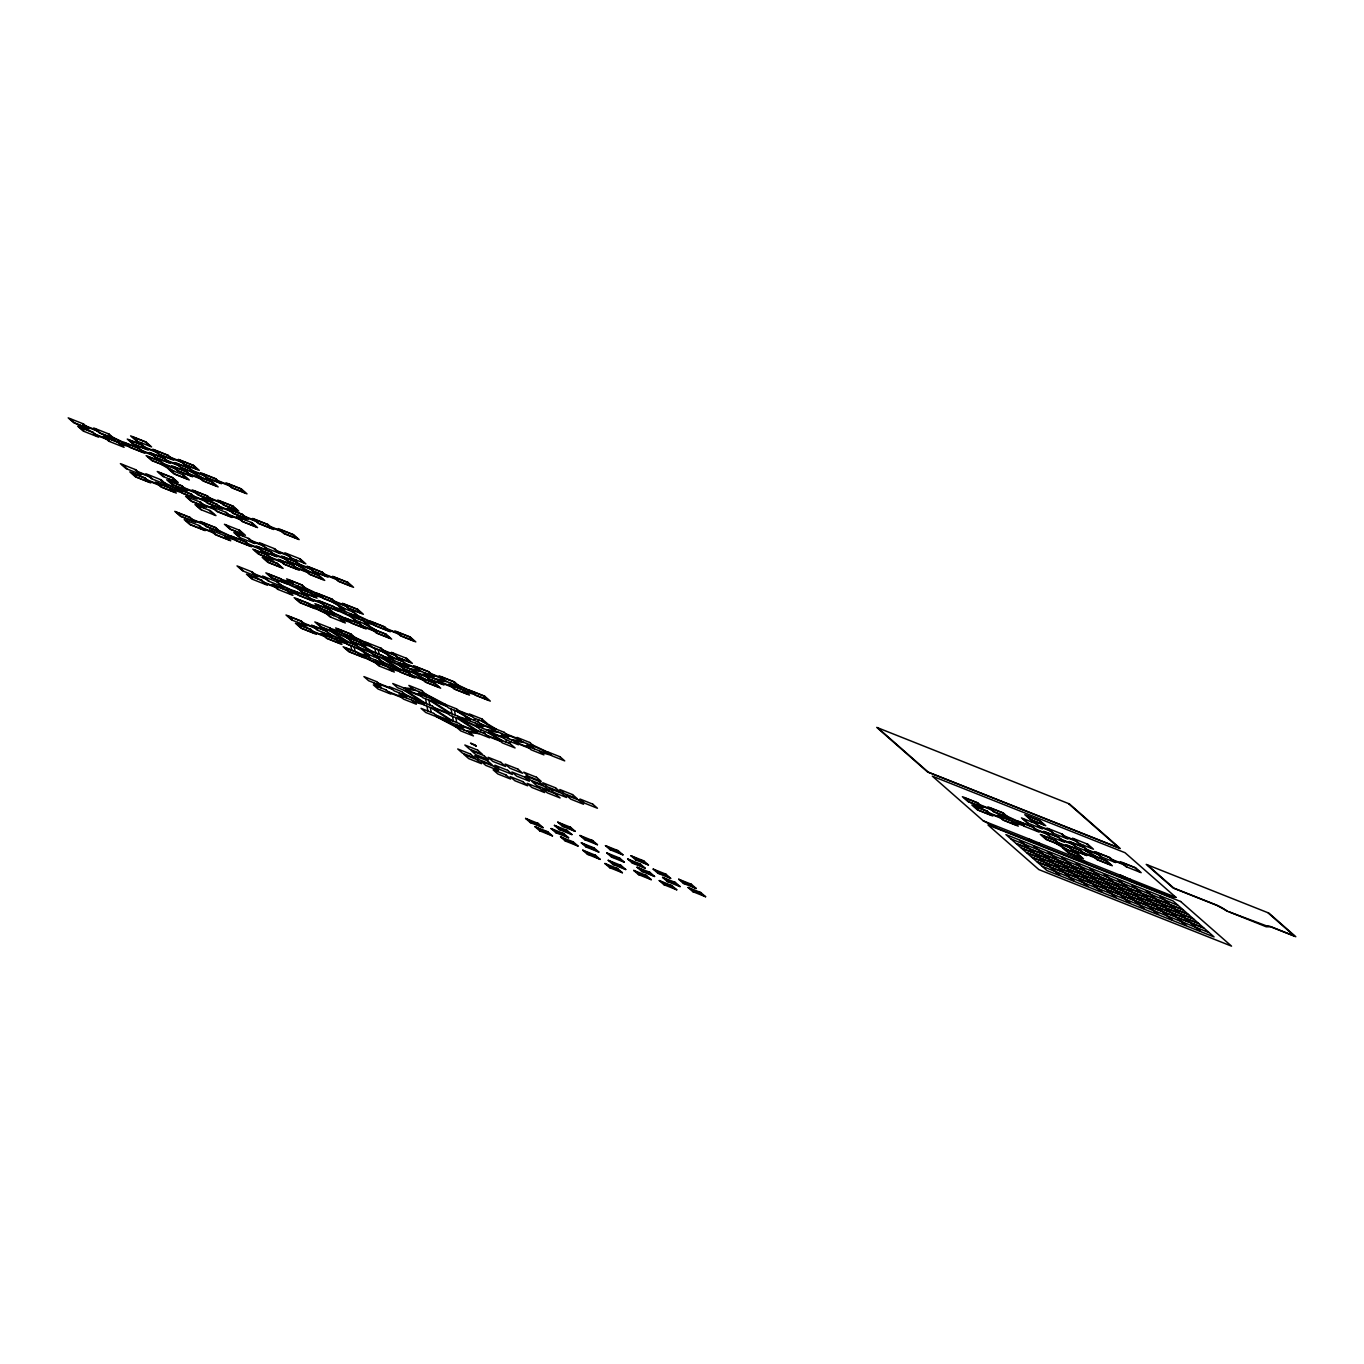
<?xml version="1.0" encoding="UTF-8"?>
<svg xmlns="http://www.w3.org/2000/svg" width="1364" height="1364" viewBox="0 0 1364 1364"><rect width="100%" height="100%" fill="white"/><g stroke="black" fill="none" stroke-linecap="round" stroke-linejoin="round"><path stroke-width="1.5" d="M1074.525 857.069L1088.404 864.384L1125.147 878.945L1130.296 879.234M136.98 442.925L138.31 441.646M140.543 444.34L141.873 443.061M184.686 466.386L186.016 465.107M188.249 467.801L189.579 466.522M291.265 559.871L292.595 558.592M294.829 561.286L296.159 560.007M348.775 610.305L350.105 609.026M352.338 611.72L353.668 610.441M354.879 621.779L356.209 620.501M358.442 623.195L359.772 621.916M351.452 643.245L352.782 641.967M355.015 644.661L356.345 643.382M373.634 656.596L374.964 655.3M377.197 658.011L378.544 656.732M397.777 659.392L399.106 658.113M401.34 660.807L402.67 659.528M403.863 670.849L405.21 669.571M407.444 672.282L408.774 670.986M473.768 720.243L475.439 718.64M477.332 721.658L479.003 720.056M479.872 731.701L481.526 730.115M483.436 733.133L485.107 731.53M505.379 741.846L507.05 740.243M508.942 743.261L510.613 741.658M1031.167 821.759L1032.497 820.48M1034.73 823.174L1036.06 821.895M1078.873 845.237L1080.203 843.958M1082.436 846.652L1083.766 845.373M410.564 668.991L418.407 669.894M413.65 670.611L421.51 671.531M436.071 679.119L443.931 680.039M439.157 680.755L447.017 681.659M403.267 687.712L412.729 688.803M406.353 689.332L415.815 690.44M485.908 729.587L495.388 730.678M489.011 731.206L498.474 732.315M466.505 730.916L475.968 732.025M469.591 732.553L479.054 733.644M511.432 739.731L520.895 740.822M514.518 741.351L523.981 742.442M530.306 822.577L538.354 823.498L543.06 827.641L530.306 822.577L525.6 818.434L538.354 823.498M562.48 826.311L570.527 827.232L575.25 831.375L562.48 826.311L557.774 822.168L570.527 827.232M559.155 829.5L567.202 830.437L571.908 834.58L559.155 829.5L554.432 825.373L567.202 830.437M539.735 830.847L547.782 831.767L552.488 835.91L539.735 830.847L535.029 826.703L547.782 831.767M555.83 832.705L563.861 833.643L568.583 837.769L555.83 832.705L551.107 828.579L563.861 833.643M584.679 839.644L592.709 840.582L597.432 844.708L584.679 839.644L579.956 835.501L592.709 840.582M565.259 840.974L573.289 841.912L578.012 846.038L565.259 840.974L560.536 836.848L573.289 841.912M586.06 846.976L594.107 847.914L598.813 852.04L586.06 846.976L581.337 842.85L594.107 847.914M610.185 849.772L618.233 850.71L622.939 854.853L610.185 849.772L605.48 845.646L618.233 850.71M587.441 854.307L595.488 855.245L600.194 859.388L587.441 854.307L582.718 850.181L595.488 855.245M611.566 857.121L619.614 858.041L624.337 862.184L611.566 857.121L606.861 852.977L619.614 858.041M635.709 859.917L643.757 860.855L648.463 864.981L635.709 859.917L630.986 855.774L643.757 860.855M632.367 863.122L640.415 864.043L645.138 868.186L632.367 863.122L627.662 858.979L640.415 864.043M612.947 864.452L620.995 865.39L625.718 869.516L612.947 864.452L608.242 860.309L620.995 865.39M609.623 867.657L617.67 868.578L622.376 872.721L609.623 867.657L604.917 863.514L617.67 868.578M641.796 871.391L649.844 872.312L654.567 876.455L641.796 871.391L637.09 867.248L649.844 872.312M657.891 873.25L665.939 874.188L670.645 878.314L657.891 873.25L653.186 869.124L665.939 874.188M638.471 874.58L646.519 875.518L651.225 879.661L638.471 874.58L633.766 870.454L646.519 875.518M667.32 881.519L675.368 882.457L680.073 886.583L667.32 881.519L662.597 877.393L675.368 882.457M683.415 883.395L691.446 884.315L696.169 888.458L683.415 883.395L678.692 879.251L691.446 884.315M663.995 884.725L672.026 885.662L676.749 889.788L663.995 884.725L659.272 880.581L672.026 885.662M692.844 891.664L700.874 892.585L705.597 896.728L692.844 891.664L688.121 887.521L700.874 892.585M119.214 443.01L127.534 445.414M120.526 444.17L128.847 446.574M171.404 488.772L179.724 491.176M172.716 489.932L181.037 492.336M225.793 536.495L234.114 538.882M227.106 537.638L235.426 540.042M281.922 579.598L290.242 582.002M283.235 580.757L291.555 583.144M312.151 593.869L320.472 596.273M313.464 595.011L321.802 597.415M288.026 591.055L296.346 593.459M289.339 592.215L297.659 594.619M334.333 607.202L342.654 609.606M335.663 608.361L343.984 610.765M310.208 604.405L318.528 606.792M311.521 605.548L319.841 607.952M364.58 621.473L372.901 623.877M365.893 622.632L374.213 625.019M340.437 618.676L348.758 621.063M341.75 619.819L350.071 622.223M1013.401 821.844L1021.721 824.248M1014.714 823.004L1023.034 825.408M330.923 628.668L339.244 631.072M332.236 629.827L340.557 632.231M361.153 642.938L369.474 645.342M362.466 644.098L370.786 646.502M337.01 640.142L345.331 642.546M338.34 641.302L346.661 643.689M383.335 656.272L391.656 658.676M384.648 657.431L392.968 659.835M359.209 653.475L367.53 655.879M360.522 654.635L368.843 657.039M389.439 667.746L397.759 670.15M390.752 668.906L399.072 671.31M464.595 690.815L472.916 693.219M465.925 691.974L474.246 694.378M412.133 700.533L422.533 703.534M413.463 701.693L423.863 704.694M458.457 716.663L468.858 719.663M459.77 717.822L470.171 720.823M539.718 751.206L550.118 754.207M541.048 752.365L551.448 755.366M1175.274 897.103L1170.176 896.864L1131.25 881.28M1039.027 842.986L1033.895 842.696L997.152 828.136L983.256 820.821L932.345 776.167L1125.01 852.705L1175.921 897.359L983.256 820.821M1084.653 861.11L1078.259 860.36L1041.397 845.68L1028.899 838.945M1175.921 897.359L1174.796 896.745A7.076 0.904 24.9 0 0 1172.852 896.114L1172.358 895.995A7.076 0.904 24.9 0 0 1171.523 896.37L1130.568 880.956M144.823 447.119L155.036 451.16M170.347 457.247L180.542 461.305M145.999 448.142L156.212 452.2M171.523 458.287L181.736 462.328M85.744 425.909L95.957 429.967M86.921 426.932L97.134 430.99M141.498 450.308L151.711 454.365M167.022 460.452L177.218 464.51M192.529 470.58L202.742 474.638M218.052 480.725L228.248 484.783M142.674 451.348L152.887 455.406M168.198 461.475L178.394 465.533M193.705 471.62L203.918 475.678M219.229 481.748L229.425 485.806M95.173 434.178L105.386 438.236M96.35 435.201L106.562 439.259M163.68 463.658L173.893 467.699M189.204 473.785L199.4 477.843M164.856 464.681L175.069 468.739M190.38 474.825L200.593 478.866M1039.01 825.953L1049.223 830.011M1064.534 836.081L1074.73 840.139M1040.186 826.993L1050.399 831.034M1065.71 837.121L1075.923 841.179M184.259 487.818L194.455 491.858M209.766 497.945L219.979 502.003M185.436 488.841L195.632 492.898M210.943 498.985L221.156 503.043M979.932 804.743L990.145 808.801M981.108 805.783L991.321 809.841M137.935 471.671L148.147 475.729M139.111 472.711L149.324 476.769M1035.685 829.159L1045.898 833.199M1061.192 839.286L1071.405 843.344M1086.716 849.431L1096.929 853.472M1112.24 859.559L1122.436 863.617M1036.862 830.182L1047.075 834.239M1062.386 840.326L1072.581 844.384M1087.892 850.454L1098.105 854.512M1113.416 860.599L1123.612 864.64M193.688 496.087L203.884 500.128M219.195 506.214L229.408 510.272M244.719 516.359L254.915 520.4M270.225 526.487L280.438 530.545M194.864 497.11L205.06 501.168M220.371 507.255L230.584 511.312M245.895 517.382L256.108 521.44M271.419 527.527L281.615 531.568M989.36 813.012L999.573 817.07M990.537 814.052L1000.75 818.11M147.363 479.94L157.576 483.998M148.54 480.981L158.753 485.038M1057.867 842.492L1068.08 846.55M1083.391 852.619L1093.587 856.677M1059.044 843.515L1069.257 847.573M1084.568 853.659L1094.763 857.717M203.117 504.356L213.313 508.397M228.623 514.484L238.836 518.542M1229.731 912.124L1267.548 926.275A7.076 0.904 24.9 0 1 1270.822 926.65L1294.487 936.045L1268.23 913.01M204.293 505.379L214.489 509.437M229.8 515.524L240.013 519.565M251.419 540.587L261.615 544.645M276.926 550.732L287.139 554.773M252.596 541.627L262.792 545.685M278.103 551.755L288.315 555.813M192.341 519.377L202.537 523.435M193.518 520.417L203.713 524.475M248.078 543.793L258.29 547.851M273.601 553.92L283.814 557.978M299.108 564.065L309.321 568.123M324.632 574.193L334.845 578.251M249.254 544.833L259.467 548.874M274.778 554.96L284.991 559.018M300.302 565.105L310.498 569.146M325.808 575.233L336.021 579.291M201.77 527.646L211.966 531.704M202.946 528.686L213.142 532.744M270.277 557.126L280.473 561.184M295.783 567.271L305.996 571.311M271.453 558.166L281.649 562.224M296.96 568.294L307.173 572.351M334.436 601.166L344.649 605.224M335.612 602.206L345.825 606.247M254.557 573.954L264.769 578.012M255.733 574.994L265.946 579.052M310.31 598.37L320.523 602.428M386.865 628.77L397.06 632.828M311.486 599.393L321.699 603.451M388.041 629.81L398.237 633.868M263.985 582.223L274.198 586.281M265.162 583.263L275.375 587.321M362.722 625.974L372.935 630.032M363.898 627.014L374.111 631.055M383.437 650.236L393.65 654.294M384.614 651.276L394.827 655.334M303.558 623.041L313.754 627.099M405.62 663.586L415.832 667.627M431.143 673.714L441.339 677.772M304.735 624.064L314.948 628.122M406.796 664.609L417.009 668.667M432.32 674.754L442.533 678.812M359.295 647.44L369.508 651.498M360.488 648.48L370.684 652.538M312.987 631.31L323.183 635.368M415.048 671.855L425.261 675.896M440.572 681.983L450.768 686.041M314.163 632.333L324.376 636.391M416.225 672.878L426.438 676.936M441.748 683.023L451.944 687.081M411.723 675.044L421.919 679.102M412.9 676.084L423.113 680.142M407.29 690.15L420.044 695.231M432.814 700.295L445.568 705.359M458.321 710.422L471.074 715.503M408.467 691.19L421.22 696.254M433.991 701.318L446.744 706.399M459.498 711.462L472.268 716.526M378.442 683.228L391.195 688.291M480.503 723.773L493.274 728.836M506.027 733.9L518.78 738.964M379.618 684.251L392.372 689.332M481.697 724.796L494.45 729.859M507.203 734.94L519.957 740.004M434.195 707.626L446.949 712.69M435.372 708.666L448.125 713.73M387.87 691.497L400.624 696.561M489.932 732.042L502.702 737.106M515.456 742.169L528.209 747.233M389.047 692.52L401.8 697.584M491.125 733.065L503.879 738.129M516.632 743.21L529.385 748.273M435.576 714.958L448.33 720.039M461.083 725.102L473.854 730.166M486.607 735.23L499.36 740.311M436.753 715.998L449.506 721.062M462.277 726.125L475.03 731.206M487.783 736.27L500.537 741.334M1229.152 911.885L1266.201 926.77L1270.685 926.787L1295.8 936.727L1268.844 913.079L1146.22 864.384L1173.193 888.032L1216.859 905.372L1226.355 910.555M1119.827 874.904L1126.8 878.348A6.735 0.87 24.9 0 1 1128.028 879.217L1128.949 879.865M1228.691 911.834L1226.594 910.845M1006.803 816.064L1018.891 821.776M1008.115 817.224L1020.204 822.918M112.615 437.213L124.704 442.925M113.928 438.373L126.017 444.084M164.788 482.992L176.894 488.704M166.118 484.152L178.207 489.847M219.195 530.698L231.283 536.41M220.508 531.858L232.613 537.569M305.553 588.072L317.642 593.783M306.866 589.231L318.971 594.943M357.965 615.676L370.07 621.387M359.295 616.835L371.383 622.547M284.752 582.07L296.841 587.782M286.065 583.229L298.17 588.941M337.164 609.674L349.269 615.386M338.494 610.833L350.582 616.545M281.427 585.275L293.516 590.987M282.74 586.435L294.829 592.147M333.839 612.879L345.927 618.591M335.152 614.039L347.257 619.75M313.038 606.878L325.126 612.589M314.351 608.037L326.439 613.749M457.997 685.035L470.086 690.747M459.31 686.194L471.415 691.889M354.555 637.159L366.643 642.853M355.868 638.301L367.956 644.013M333.754 631.157L345.842 636.852M335.067 632.299L347.155 638.011M386.165 658.761L398.254 664.473M387.478 659.92L399.567 665.615M330.412 634.345L342.5 640.057M331.742 635.505L343.83 641.216M382.841 661.966L394.929 667.661M384.154 663.109L396.242 668.82M362.023 655.965L374.128 661.659M363.353 657.107L375.441 662.819M532.659 745.017L547.765 752.144M533.972 746.159L549.078 753.303M460.81 718.743L475.934 725.87M462.14 719.885L477.247 727.029M405.074 694.327L420.18 701.471M406.387 695.487L421.51 702.613M1225.929 910.504L1226.884 910.845M1130.858 880.939L1126.425 878.365M425.5 693.884L446.045 704.711M424.068 693.713L444.63 704.54M437.691 716.816L458.253 727.643M436.258 716.646L456.821 727.472M678.692 879.251L696.169 888.458M630.986 855.774L648.463 864.981M653.186 869.124L670.645 878.314M688.121 887.521L705.597 896.728M605.48 845.646L622.939 854.853M557.774 822.168L575.25 831.375M627.662 858.979L645.138 868.186M662.597 877.393L680.073 886.583M579.956 835.501L597.432 844.708M637.09 867.248L654.567 876.455M554.432 825.373L571.908 834.58M606.861 852.977L624.337 862.184M659.272 880.581L676.749 889.788M581.337 842.85L598.813 852.04M633.766 870.454L651.225 879.661M551.107 828.579L568.583 837.769M608.242 860.309L625.718 869.516M525.6 818.434L543.06 827.641M560.536 836.848L578.012 846.038M582.718 850.181L600.194 859.388M535.029 826.703L552.488 835.91M604.917 863.514L622.376 872.721M1130.33 880.667L1128.71 879.951M1225.844 910.282L1223.73 908.867A7.076 0.904 24.9 0 0 1216.62 905.116L1173.79 888.1L1147.533 865.066M1088.097 851.613L1096.963 856.95M1084.516 850.198L1093.399 855.535M1059.248 844.674L1068.114 850.011M1055.685 843.259L1064.551 848.596M193.91 472.762L202.776 478.099M190.346 471.347L199.212 476.684M165.061 465.84L173.927 471.177M161.498 464.425L170.364 469.745M300.489 566.248L309.372 571.584M296.926 564.832L305.792 570.169M335.817 603.348L344.683 608.685M332.253 601.933L341.119 607.27M367.428 624.951L376.311 630.287M363.864 623.536L372.73 628.872M384.801 652.435L393.685 657.772M381.238 651.02L390.121 656.34M416.429 674.038L425.295 679.374M412.866 672.623L421.732 677.959M364 646.434L372.883 651.77M360.437 645.019L369.32 650.338M485.379 722.596L496.479 729.263M481.816 721.181L492.916 727.847M360.676 649.622L369.559 654.959M357.112 648.207L365.978 653.544M459.856 712.451L470.955 719.118M456.292 711.036L467.392 717.703M491.483 734.054L502.566 740.72M487.92 732.639L499.002 739.305M384.818 659.221L400.948 669.707M381.46 657.874L397.589 668.36M332.39 631.617L348.536 642.086M329.031 630.27L345.177 640.756M433.189 701.863L451.109 713.508M460.077 719.322L478.014 730.968M429.813 700.516L447.75 712.161M456.718 717.993L474.655 729.638M407.666 691.719L425.602 703.364M434.57 709.195L452.507 720.84M404.307 690.389L422.243 702.034M431.212 707.848L449.131 719.51M1068.779 803.839L1118.974 847.879L928.236 772.109L878.041 728.086M1177.763 905.099L1173.057 900.973L1160.304 895.892L1165.009 900.035L1178.24 905.508L1182.963 909.652L1170.193 904.588L1165.487 900.445M1208.879 932.396L1204.173 928.253L1191.42 923.189L1196.126 927.315L1209.356 932.806L1214.062 936.932L1201.309 931.868L1196.603 927.742M1139.417 871.767L1134.712 867.64L1121.941 862.577L1126.664 866.703M1163.731 899.524L1159.025 895.398L1146.272 890.317L1150.977 894.46L1164.208 899.933L1168.914 904.076L1156.161 899.012L1151.455 894.869M1194.847 926.821L1190.141 922.678L1177.371 917.614L1182.094 921.74L1195.324 927.23L1200.03 931.356L1187.277 926.292L1182.571 922.166M1113.911 861.639L1109.188 857.496L1096.434 852.432L1101.14 856.575M1149.699 893.949L1144.993 889.822L1132.222 884.742L1136.945 888.885L1150.176 894.358L1154.882 898.501L1142.128 893.437L1137.423 889.294M1180.815 921.246L1176.109 917.102L1163.339 912.039L1168.061 916.165L1181.292 921.655L1185.998 925.781L1173.245 920.717L1168.522 916.591M1087.006 844.163L1091.711 848.306M1135.666 888.373L1130.961 884.247L1118.19 879.183L1122.913 883.309L1136.144 888.799L1140.85 892.926L1128.096 887.862L1123.373 883.719M1166.783 915.67L1162.06 911.527L1149.306 906.463L1154.029 910.589L1167.26 916.079L1171.966 920.206L1159.212 915.142L1154.49 911.016M1074.252 839.099L1078.958 843.225M1088.387 851.494L1083.681 847.368L1070.911 842.304L1075.633 846.43M1121.634 882.798L1116.928 878.672L1104.158 873.608L1108.881 877.734L1122.112 883.224L1126.817 887.35L1114.064 882.286L1109.341 878.143M1152.751 910.095L1148.028 905.952L1135.274 900.888L1139.997 905.014L1153.211 910.504L1157.934 914.63L1145.18 909.566L1140.457 905.44M1061.482 834.035L1066.205 838.161M1107.602 877.223L1102.879 873.096L1090.126 868.033L1094.849 872.159L1108.08 877.649L1112.785 881.775L1100.032 876.711L1095.309 872.568M1138.718 904.52L1133.995 900.376L1121.242 895.313L1125.948 899.456L1139.179 904.929L1143.902 909.055L1131.148 903.991L1126.425 899.865M1048.728 828.954L1053.434 833.097M1062.863 841.366L1058.157 837.223L1045.404 832.159L1050.11 836.303M1093.57 871.647L1088.847 867.521L1076.094 862.457L1080.8 866.583L1094.03 872.073L1098.753 876.199L1086 871.136L1081.277 866.993M1124.686 898.944L1119.963 894.801L1107.21 889.737L1111.916 893.88L1125.147 899.353L1129.869 903.497L1117.099 898.416L1112.393 894.29M1035.975 823.89L1040.681 828.033M1079.538 866.072L1074.815 861.946L1062.062 856.882L1066.767 861.008L1079.998 866.498L1084.721 870.624L1071.951 865.56L1067.245 861.417M1110.637 893.369L1105.931 889.226L1093.178 884.162L1097.884 888.305L1111.114 893.778L1115.837 897.921L1103.067 892.84L1098.361 888.714M1023.205 818.826L1027.927 822.952M1037.356 831.222L1032.633 827.096L1019.88 822.032L1024.603 826.158M1065.506 860.496L1060.783 856.37L1048.029 851.307L1052.735 855.433L1065.966 860.923L1070.689 865.049L1057.918 859.985L1053.213 855.842M1096.605 887.794L1091.899 883.65L1079.146 878.587L1083.851 882.73L1097.082 888.203L1101.788 892.346L1089.035 887.265L1084.329 883.139M1051.456 854.921L1046.751 850.795L1033.997 845.731L1038.703 849.857L1051.934 855.347L1056.657 859.473L1043.886 854.41L1039.18 850.266M1082.573 882.218L1077.867 878.075L1065.096 873.011L1069.819 877.154L1083.05 882.627L1087.756 886.771L1075.003 881.69L1070.297 877.564M1037.424 849.363L1032.719 845.22L1019.948 840.156L1024.671 844.282L1037.902 849.772L1042.608 853.898L1029.854 848.834L1025.148 844.708M1068.541 876.643L1063.835 872.5L1051.064 867.436L1055.787 871.579L1069.018 877.052L1073.724 881.195L1060.97 876.114L1056.247 871.988M1023.392 843.787L1018.686 839.644L1005.916 834.58L1010.639 838.707L1023.87 844.197L1028.575 848.323L1015.822 843.259L1011.099 839.133M1054.508 871.067L1049.786 866.924L1037.032 861.86L1041.755 866.004L1054.986 871.477L1059.692 875.62L1046.938 870.539L1042.215 866.413M529.709 744.727L534.415 748.853M526.521 743.448L531.227 747.591M458.321 685.922L453.615 681.795L440.862 676.732L445.568 680.858M454.007 684.438L457.793 687.746M450.819 683.176L454.587 686.484M504.186 734.582L508.908 738.725M500.997 733.321L505.72 737.447M299.398 558.814L304.121 562.94M432.814 675.794L428.091 671.651L415.338 666.587L420.044 670.73M428.501 674.31L432.269 677.618M425.312 673.032L429.08 676.339M251.095 522.565L255.818 526.692L243.048 521.628L238.342 517.502M286.645 553.733L291.35 557.876M353.583 612.453L358.306 616.579M367.734 624.848L363.012 620.722L350.258 615.641L354.964 619.785M405.909 658.318L410.615 662.461L397.862 657.397L393.156 653.254M232.647 508.67L236.415 511.977M242.076 516.939L245.844 520.247M353.992 615.096L357.76 618.404M478.679 724.454L483.385 728.581M229.459 507.408L233.227 510.716M238.888 515.677L242.656 518.985M350.804 613.834L354.572 617.142M475.49 723.176L480.196 727.319M273.891 548.669L278.597 552.812M340.829 607.372L345.535 611.515M407.29 665.649L402.585 661.523L389.814 656.459L394.537 660.585M402.977 664.166L406.745 667.473M399.788 662.904L403.556 666.212M149.835 445.994L145.113 441.851L132.359 436.787L137.065 440.913M182.827 474.928L187.533 479.071L174.78 473.99L170.074 469.864M225.589 512.421L230.294 516.564L217.541 511.5L212.818 507.357M261.121 543.605L265.844 547.731M380.385 648.19L385.108 652.316L372.355 647.252L367.632 643.126M238.939 530.272L243.662 534.398L230.891 529.334L226.185 525.191M248.367 538.541L253.09 542.667M305.877 588.975L301.171 584.832L288.401 579.768L293.124 583.911M338.886 617.909L343.592 622.052M239.348 532.915L243.116 536.222M267.634 557.723L271.402 561.03M301.563 587.492L305.331 590.8M329.849 612.3L333.617 615.607M421.544 692.707L426.25 696.833M459.259 725.784L463.965 729.911M236.16 531.653L239.928 534.961M264.428 556.444L268.214 559.752M298.375 586.213L302.143 589.521M326.661 611.021L330.429 614.329M418.356 691.446L423.062 695.572M456.07 724.523L460.776 728.649M176.502 481.628L171.779 477.485L159.025 472.421L163.731 476.548M200.065 502.293L204.788 506.419L192.017 501.355L187.311 497.229M209.493 510.562L214.216 514.688M235.614 533.46L240.32 537.604M326.115 612.845L330.838 616.988M378.442 658.727L383.165 662.853M392.593 671.122L387.87 666.996L375.117 661.915L379.823 666.058M172.188 480.128L175.956 483.436M200.474 504.936L204.242 508.243M350.565 636.562L354.333 639.869M378.851 661.37L382.619 664.677M169 478.866L172.768 482.174M197.286 503.674L201.054 506.982M347.377 635.3L351.145 638.608M375.663 660.108L379.431 663.416M196.74 505.498L201.446 509.624M365.688 653.663L370.394 657.789M108.216 433.991L112.939 438.117L100.186 433.053L95.463 428.91M122.368 446.386L117.645 442.26L104.892 437.179L109.614 441.322M160.406 479.753L165.129 483.879M224.242 535.728L228.947 539.871L216.194 534.807L211.471 530.664M277.028 582.036L281.751 586.179M291.18 594.448L286.457 590.305L273.704 585.241L278.409 589.367M329.355 627.917L334.078 632.043L321.307 626.98L316.601 622.854M402.124 694.037L406.83 698.18M398.936 692.776L403.642 696.902M330.736 635.249L326.03 631.123L313.277 626.042L317.983 630.185M147.653 474.689L152.359 478.815M264.275 576.972L268.981 581.098M326.422 633.766L330.207 637.073M323.234 632.504L327.019 635.812M82.71 423.846L87.415 427.989L74.662 422.908L69.939 418.782M96.844 436.258L92.138 432.115L79.368 427.051L84.091 431.177M134.883 469.625L139.605 473.751M198.718 525.6L203.441 529.726L190.67 524.663L185.964 520.537M251.522 571.908L256.227 576.034M265.656 584.303L260.95 580.177L248.18 575.096L252.903 579.24M376.6 683.91L381.323 688.036M373.412 682.631L378.135 686.774M122.129 464.544L126.852 468.687M238.751 566.827L243.474 570.97M305.229 625.121L300.506 620.978L287.753 615.914L292.459 620.04M300.915 623.621L304.683 626.928M297.727 622.359L301.495 625.667M454.451 710.303L455.371 715.196M455.832 717.635L456.752 722.528M451.092 708.973L452.013 713.849M452.473 716.305L453.394 721.198M428.927 700.158L429.848 705.052M430.308 707.507L431.229 712.383M425.568 698.828L426.489 703.722M426.949 706.16L427.87 711.053M378.322 649.861L379.158 654.26M374.964 648.514L375.799 652.913M354.197 647.048L355.032 651.463M350.838 645.718L351.656 650.117M1120.594 875.228A7.076 0.904 24.9 0 1 1123.101 876.353L1123.919 876.745A7.076 0.904 24.9 0 1 1126.732 878.314M1069.376 803.908L876.728 727.387L927.639 772.041L1120.287 848.561L1069.376 803.908M145.914 441.953L130.603 435.866L136.264 440.828L151.575 446.915L145.914 441.953M142.589 445.141L127.278 439.072L132.939 444.033L148.25 450.103L142.589 445.141M168.113 455.286L152.802 449.199L158.446 454.161L173.757 460.248L168.113 455.286M193.62 465.414L178.309 459.344L183.97 464.306L199.28 470.375L193.62 465.414M141.788 445.056L129.017 439.992L133.74 444.118L146.494 449.182L141.788 445.056M167.295 455.184L154.541 450.12L159.264 454.263L172.017 459.327L167.295 455.184M192.818 465.329L180.065 460.265L184.771 464.391L197.524 469.455L192.818 465.329M83.511 423.948L68.2 417.861L73.861 422.823L89.171 428.91L83.511 423.948M109.035 434.076L93.724 427.989L99.367 432.951L114.678 439.038L109.035 434.076M139.264 448.347L123.954 442.26L129.597 447.222L144.908 453.308L139.264 448.347M164.771 458.492L149.46 452.405L155.121 457.366L170.432 463.453L164.771 458.492M190.295 468.619L174.984 462.532L180.645 467.494L195.956 473.581L190.295 468.619M215.802 478.764L200.491 472.677L206.152 477.639L221.462 483.726L215.802 478.764M241.326 488.892L226.015 482.805L231.675 487.766L246.986 493.853L241.326 488.892M138.446 448.262L125.693 443.181L130.415 447.324L143.169 452.388L138.446 448.262M163.97 458.389L151.216 453.325L155.922 457.452L168.693 462.532L163.97 458.389M189.494 468.534L176.723 463.453L181.446 467.596L194.2 472.66L189.494 468.534M215 478.662L202.247 473.598L206.953 477.724L219.723 482.805L215 478.662M240.524 488.806L227.754 483.726L232.477 487.869L245.23 492.933L240.524 488.806M92.94 432.218L77.629 426.131L83.289 431.092L98.6 437.179L92.94 432.218M118.463 442.345L103.153 436.258L108.796 441.22L124.107 447.307L118.463 442.345M161.446 461.68L146.136 455.61L151.796 460.572L167.107 466.641L161.446 461.68M186.953 471.825L171.659 465.738L177.303 470.699L192.614 476.786L186.953 471.825M212.477 481.952L197.166 475.883L202.827 480.844L218.138 486.914L212.477 481.952M160.645 461.595L147.875 456.531L152.597 460.657L165.351 465.721L160.645 461.595M186.152 471.722L173.399 466.659L178.104 470.802L190.875 475.866L186.152 471.722M211.676 481.867L198.922 476.803L203.628 480.929L216.382 485.993L211.676 481.867M183.629 475.03L168.318 468.943L173.978 473.905L189.289 479.992L183.629 475.03M1040.101 820.787L1024.79 814.7L1030.451 819.662L1045.762 825.749L1040.101 820.787M1039.3 820.702L1026.546 815.621L1031.252 819.764L1044.006 824.828L1039.3 820.702M172.58 477.571L157.269 471.501L162.93 476.462L178.241 482.532L172.58 477.571M1036.776 823.992L1021.466 817.906L1027.126 822.867L1042.437 828.954L1036.776 823.992M1062.283 834.12L1046.972 828.05L1052.633 832.995L1067.944 839.082L1062.283 834.12M1087.807 844.265L1072.496 838.178L1078.157 843.14L1093.468 849.226L1087.807 844.265M182.009 485.84L166.698 479.77L172.358 484.732L187.669 490.801L182.009 485.84M207.533 495.984L192.222 489.898L197.882 494.859L213.193 500.946L207.533 495.984M233.056 506.112L217.746 500.042L223.389 505.004L238.7 511.074L233.056 506.112M181.207 485.755L168.454 480.691L173.16 484.817L185.93 489.881L181.207 485.755M206.731 495.882L193.961 490.818L198.684 494.962L211.437 500.025L206.731 495.882M232.238 506.027L219.485 500.963L224.208 505.089L236.961 510.153L232.238 506.027M977.698 802.782L962.387 796.695L968.048 801.657L983.359 807.744L977.698 802.782M1003.205 812.91L987.911 806.84L993.555 811.802L1008.866 817.871L1003.205 812.91M976.897 802.697L964.126 797.616L968.849 801.759L981.603 806.823L976.897 802.697M1002.404 812.825L989.65 807.761L994.356 811.887L1007.126 816.951L1002.404 812.825M135.701 469.71L120.39 463.624L126.034 468.585L141.345 474.672L135.701 469.71M161.208 479.838L145.897 473.768L151.557 478.73L166.868 484.8L161.208 479.838M1033.452 827.181L1018.141 821.111L1023.784 826.072L1039.095 832.142L1033.452 827.181M1058.958 837.326L1043.648 831.239L1049.308 836.2L1064.619 842.287L1058.958 837.326M1084.482 847.453L1069.171 841.383L1074.832 846.345L1090.126 852.415L1084.482 847.453M1109.989 857.598L1094.678 851.511L1100.339 856.473L1115.65 862.559L1109.989 857.598M1135.513 867.726L1120.202 861.656L1125.863 866.617L1141.174 872.687L1135.513 867.726M191.437 494.109L176.126 488.039L181.787 493.001L197.098 499.071L191.437 494.109M216.961 504.254L201.65 498.167L207.311 503.128L222.622 509.215L216.961 504.254M242.468 514.381L227.174 508.312L232.818 513.273L248.129 519.343L242.468 514.381M267.992 524.526L252.681 518.439L258.342 523.401L273.653 529.488L267.992 524.526M293.516 534.654L278.205 528.584L283.848 533.546L299.159 539.615L293.516 534.654M190.636 494.024L177.883 488.96L182.588 493.086L195.359 498.15L190.636 494.024M216.16 504.151L203.389 499.088L208.112 503.231L220.866 508.295L216.16 504.151M241.667 514.296L228.913 509.232L233.619 513.358L246.39 518.422L241.667 514.296M267.191 524.424L254.437 519.36L259.143 523.503L271.896 528.567L267.191 524.424M292.697 534.569L279.944 529.505L284.667 533.631L297.42 538.695L292.697 534.569M987.127 811.051L971.816 804.965L977.476 809.926L992.787 816.013L987.127 811.051M1012.634 821.179L997.323 815.109L1002.983 820.071L1018.294 826.141L1012.634 821.179M986.325 810.966L973.555 805.885L978.278 810.028L991.031 815.092L986.325 810.966M1011.832 821.094L999.079 816.03L1003.785 820.156L1016.555 825.22L1011.832 821.094M145.13 477.98L129.819 471.893L135.462 476.854L150.773 482.941L145.13 477.98M170.636 488.107L155.326 482.038L160.986 486.999L176.297 493.069L170.636 488.107M144.311 477.894L131.558 472.814L136.281 476.957L149.034 482.021L144.311 477.894M169.835 488.022L157.082 482.958L161.787 487.084L174.558 492.148L169.835 488.022M1055.634 840.531L1040.323 834.444L1045.983 839.406L1061.294 845.492L1055.634 840.531M1081.14 850.659L1065.83 844.572L1071.49 849.533L1086.801 855.62L1081.14 850.659M1106.664 860.803L1091.353 854.717L1097.014 859.678L1112.325 865.765L1106.664 860.803M1054.832 840.429L1042.062 835.365L1046.785 839.491L1059.538 844.572L1054.832 840.429M1080.339 850.573L1067.586 845.492L1072.292 849.636L1085.062 854.699L1080.339 850.573M1105.863 860.701L1093.11 855.637L1097.815 859.763L1110.569 864.844L1105.863 860.701M200.866 502.378L185.555 496.308L191.216 501.27L206.527 507.34L200.866 502.378M226.39 512.523L211.079 506.436L216.74 511.398L232.05 517.485L226.39 512.523M251.897 522.651L236.603 516.581L242.246 521.542L257.557 527.612L251.897 522.651M1077.816 853.864L1062.505 847.777L1068.165 852.739L1083.476 858.826L1077.816 853.864M1077.014 853.762L1064.261 848.698L1068.967 852.841L1081.72 857.905L1077.014 853.762M210.295 510.648L194.984 504.578L200.644 509.539L215.955 515.609L210.295 510.648M1180.627 901.485L987.979 824.964L1038.891 869.618L1231.539 946.139L1180.627 901.485M239.74 530.357L224.429 524.27L230.09 529.232L245.401 535.319L239.74 530.357M249.169 538.627L233.858 532.54L239.518 537.501L254.829 543.588L249.169 538.627M274.693 548.754L259.382 542.684L265.042 547.646L280.353 553.716L274.693 548.754M300.199 558.899L284.888 552.812L290.549 557.774L305.86 563.861L300.199 558.899M1029.053 848.749L1016.299 843.668L1021.005 847.811L1033.759 852.875L1029.053 848.749M1043.085 854.307L1030.332 849.243L1035.037 853.387L1047.808 858.45L1043.085 854.307M1057.117 859.883L1044.364 854.819L1049.069 858.962L1061.84 864.026L1057.117 859.883M1071.149 865.458L1058.396 860.394L1063.102 864.537L1075.872 869.601L1071.149 865.458M1085.181 871.033L1072.428 865.97L1077.151 870.113L1089.904 875.176L1085.181 871.033M1099.231 876.609L1086.46 871.545L1091.183 875.688L1103.936 880.752L1099.231 876.609M1113.263 882.184L1100.492 877.12L1105.215 881.263L1117.969 886.327L1113.263 882.184M1127.295 887.759L1114.524 882.696L1119.247 886.839L1132.001 891.903L1127.295 887.759M1141.327 893.335L1128.574 888.271L1133.279 892.397L1146.033 897.478L1141.327 893.335M1155.359 898.91L1142.606 893.846L1147.312 897.972L1160.082 903.053L1155.359 898.91M1169.391 904.485L1156.638 899.422L1161.344 903.548L1174.114 908.629L1169.391 904.485M1183.423 910.061L1170.67 904.997L1175.376 909.123L1188.146 914.204L1183.423 910.061M190.09 517.416L174.78 511.347L180.44 516.308L195.751 522.378L190.09 517.416M215.614 527.561L200.303 521.474L205.964 526.436L221.275 532.523L215.614 527.561M189.289 517.331L176.536 512.267L181.242 516.393L194.012 521.457L189.289 517.331M214.813 527.459L202.043 522.395L206.765 526.538L219.519 531.602L214.813 527.459M1034.236 853.284L1021.483 848.22L1026.188 852.364L1038.959 857.427L1034.236 853.284M1048.268 858.86L1035.515 853.796L1040.221 857.922L1052.991 863.003L1048.268 858.86M1062.3 864.435L1049.547 859.371L1054.253 863.497L1067.023 868.578L1062.3 864.435M1076.332 870.01L1063.579 864.947L1068.302 869.073L1081.055 874.154L1076.332 870.01M1090.382 875.586L1077.611 870.522L1082.334 874.648L1095.087 879.729L1090.382 875.586M1104.414 881.161L1091.643 876.097L1096.366 880.223L1109.12 885.304L1104.414 881.161M1118.446 886.736L1105.675 881.673L1110.398 885.799L1123.152 890.88L1118.446 886.736M1132.478 892.312L1119.725 887.248L1124.43 891.374L1137.184 896.438L1132.478 892.312M1146.51 897.887L1133.757 892.823L1138.463 896.949L1151.233 902.013L1146.51 897.887M1160.542 903.462L1147.789 898.399L1152.495 902.525L1165.265 907.589L1160.542 903.462M1174.574 909.038L1161.821 903.974L1166.527 908.1L1179.297 913.164L1174.574 909.038M1188.607 914.613L1175.853 909.549L1180.576 913.675L1193.33 918.739L1188.607 914.613M245.844 541.832L230.533 535.745L236.194 540.707L251.505 546.793L245.844 541.832M271.368 551.96L256.057 545.89L261.7 550.851L277.011 556.921L271.368 551.96M296.875 562.104L281.564 556.018L287.224 560.979L302.535 567.066L296.875 562.104M322.398 572.232L307.088 566.162L312.748 571.107L328.042 577.194L322.398 572.232M347.905 582.377L332.594 576.29L338.255 581.252L353.566 587.338L347.905 582.377M245.043 541.73L232.272 536.666L236.995 540.809L249.748 545.873L245.043 541.73M270.549 551.874L257.796 546.811L262.519 550.937L275.272 556.001L270.549 551.874M296.073 562.002L283.32 556.938L288.026 561.064L300.779 566.145L296.073 562.002M321.597 572.147L308.827 567.066L313.55 571.209L326.303 576.273L321.597 572.147M347.104 582.275L334.351 577.211L339.056 581.337L351.827 586.418L347.104 582.275M1039.419 857.837L1026.666 852.773L1031.372 856.899L1044.142 861.963L1039.419 857.837M1053.451 863.412L1040.698 858.348L1045.404 862.474L1058.174 867.538L1053.451 863.412M1067.483 868.987L1054.73 863.923L1059.453 868.05L1072.206 873.113L1067.483 868.987M1081.533 874.563L1068.762 869.499L1073.485 873.625L1086.238 878.689L1081.533 874.563M1095.565 880.138L1082.794 875.074L1087.517 879.2L1100.271 884.264L1095.565 880.138M1109.597 885.713L1096.844 880.65L1101.549 884.776L1114.303 889.84L1109.597 885.713M1123.629 891.289L1110.876 886.225L1115.582 890.351L1128.335 895.415L1123.629 891.289M1137.661 896.864L1124.908 891.8L1129.614 895.926L1142.384 900.99L1137.661 896.864M1151.693 902.439L1138.94 897.359L1143.646 901.502L1156.416 906.566L1151.693 902.439M1165.726 908.015L1152.972 902.934L1157.678 907.077L1170.448 912.141L1165.726 908.015M1179.758 913.59L1167.004 908.509L1171.727 912.652L1184.481 917.716L1179.758 913.59M1193.807 919.166L1181.036 914.085L1185.759 918.228L1198.513 923.292L1193.807 919.166M199.519 525.686L184.208 519.616L189.869 524.577L205.18 530.647L199.519 525.686M225.043 535.83L209.732 529.744L215.393 534.705L230.704 540.792L225.043 535.83M1044.602 862.389L1031.849 857.325L1036.572 861.451L1049.325 866.515L1044.602 862.389M1058.635 867.964L1045.881 862.883L1050.604 867.027L1063.357 872.09L1058.635 867.964M1072.684 873.54L1059.913 868.459L1064.636 872.602L1077.389 877.666L1072.684 873.54M1086.716 879.115L1073.945 874.034L1078.668 878.177L1091.422 883.241L1086.716 879.115M1100.748 884.69L1087.995 879.61L1092.7 883.753L1105.454 888.816L1100.748 884.69M1114.78 890.266L1102.027 885.185L1106.733 889.328L1119.486 894.392L1114.78 890.266M1128.812 895.841L1116.059 890.76L1120.765 894.903L1133.535 899.967L1128.812 895.841M1142.844 901.399L1130.091 896.336L1134.797 900.479L1147.567 905.543L1142.844 901.399M1156.877 906.975L1144.123 901.911L1148.829 906.054L1161.599 911.118L1156.877 906.975M1170.909 912.55L1158.155 907.486L1162.878 911.629L1175.632 916.693L1170.909 912.55M1184.958 918.125L1172.188 913.062L1176.91 917.205L1189.664 922.269L1184.958 918.125M1198.99 923.701L1186.22 918.637L1190.943 922.78L1203.696 927.844L1198.99 923.701M268.026 555.165L252.715 549.078L258.376 554.04L273.687 560.127L268.026 555.165M293.55 565.293L278.239 559.223L283.9 564.184L299.21 570.254L293.55 565.293M319.057 575.438L303.746 569.351L309.406 574.312L324.717 580.399L319.057 575.438M267.225 555.063L254.471 549.999L259.177 554.142L271.947 559.206L267.225 555.063M292.748 565.207L279.978 560.144L284.701 564.27L297.454 569.334L292.748 565.207M318.255 575.335L305.502 570.271L310.208 574.414L322.978 579.478L318.255 575.335M277.455 563.434L262.144 557.347L267.804 562.309L283.115 568.396L277.455 563.434M276.653 563.332L263.9 558.268L268.606 562.411L281.359 567.475L276.653 563.332M301.973 584.934L286.662 578.847L292.322 583.809L307.633 589.896L301.973 584.934M281.172 578.933L265.861 572.846L271.521 577.807L286.832 583.894L281.172 578.933M332.202 599.205L316.891 593.118L322.552 598.08L337.863 604.167L332.202 599.205M357.726 609.333L342.415 603.263L348.059 608.225L363.37 614.294L357.726 609.333M280.37 578.83L267.6 573.767L272.323 577.91L285.076 582.974L280.37 578.83M331.401 599.103L318.647 594.039L323.353 598.182L336.107 603.246L331.401 599.103M356.908 609.248L344.154 604.184L348.877 608.31L361.63 613.374L356.908 609.248M311.401 593.204L296.09 587.117L301.751 592.078L317.062 598.165L311.401 593.204M310.6 593.101L297.829 588.037L302.552 592.181L315.306 597.244L310.6 593.101M252.323 571.993L237.012 565.907L242.673 570.868L257.984 576.955L252.323 571.993M277.83 582.138L262.536 576.051L268.179 581.013L283.49 587.1L277.83 582.138M354.384 612.538L339.073 606.451L344.734 611.413L360.045 617.5L354.384 612.538M308.076 596.409L292.766 590.322L298.409 595.284L313.72 601.371L308.076 596.409M333.583 606.537L318.272 600.45L323.933 605.411L339.244 611.498L333.583 606.537M384.614 626.809L369.303 620.722L374.964 625.684L390.275 631.771L384.614 626.809M410.138 636.954L394.827 630.867L400.487 635.829L415.798 641.898L410.138 636.954M307.258 596.307L294.505 591.243L299.228 595.369L311.981 600.45L307.258 596.307M332.782 606.451L320.029 601.371L324.734 605.514L337.488 610.578L332.782 606.451M383.813 626.724L371.059 621.643L375.765 625.786L388.535 630.85L383.813 626.724M409.336 636.852L396.566 631.788L401.289 635.914L414.042 640.995L409.336 636.852M261.752 580.263L246.441 574.176L252.101 579.137L267.412 585.224L261.752 580.263M287.258 590.407L271.965 584.321L277.608 589.282L292.919 595.369L287.258 590.407M363.813 620.808L348.502 614.721L354.163 619.682L369.474 625.769L363.813 620.808M330.258 609.742L314.948 603.655L320.608 608.617L335.919 614.704L330.258 609.742M329.457 609.64L316.687 604.576L321.41 608.719L334.163 613.783L329.457 609.64M309.458 603.741L294.147 597.654L299.807 602.615L315.118 608.702L309.458 603.741M360.488 624.013L345.177 617.926L350.838 622.888L366.149 628.975L360.488 624.013M385.995 634.141L370.701 628.071L376.345 633.032L391.656 639.102L385.995 634.141M308.656 603.638L295.886 598.574L300.609 602.717L313.362 607.781L308.656 603.638M359.687 623.911L346.916 618.847L351.639 622.99L364.393 628.054L359.687 623.911M385.194 634.055L372.44 628.992L377.146 633.118L389.916 638.182L385.194 634.055M339.687 618.011L324.376 611.924L330.037 616.886L345.348 622.973L339.687 618.011M350.957 634.004L335.663 627.934L341.307 632.896L356.618 638.966L350.957 634.004M350.156 633.919L337.402 628.855L342.108 632.981L354.879 638.045L350.156 633.919M330.156 628.003L314.845 621.933L320.506 626.894L335.817 632.964L330.156 628.003M381.204 648.275L365.893 642.205L371.537 647.167L386.847 653.237L381.204 648.275M406.711 658.42L391.4 652.333L397.06 657.295L412.371 663.381L406.711 658.42M360.386 642.274L345.092 636.204L350.736 641.165L366.046 647.235L360.386 642.274M359.585 642.188L346.831 637.124L351.537 641.251L364.307 646.314L359.585 642.188M301.308 621.08L286.014 614.994L291.657 619.955L306.968 626.042L301.308 621.08M326.831 631.208L311.521 625.121L317.181 630.083L332.492 636.17L326.831 631.208M403.386 661.608L388.075 655.538L393.736 660.5L409.047 666.57L403.386 661.608M428.893 671.753L413.582 665.666L419.242 670.628L434.553 676.715L428.893 671.753M454.417 681.881L439.106 675.811L444.766 680.772L460.077 686.842L454.417 681.881M357.061 645.479L341.75 639.392L347.411 644.354L362.722 650.44L357.061 645.479M382.585 655.607L367.274 649.537L372.935 654.498L388.246 660.568L382.585 655.607M484.646 696.152L469.335 690.082L474.996 695.043L490.307 701.113L484.646 696.152M356.26 645.394L343.506 640.313L348.212 644.456L360.966 649.52L356.26 645.394M381.784 655.521L369.013 650.457L373.736 654.584L386.489 659.664L381.784 655.521M483.845 696.066L471.092 691.002L475.797 695.129L488.551 700.192L483.845 696.066M310.736 629.35L295.425 623.263L301.086 628.224L316.397 634.311L310.736 629.35M336.26 639.477L320.949 633.39L326.61 638.352L341.921 644.439L336.26 639.477M412.815 669.877L397.504 663.808L403.164 668.769L418.475 674.839L412.815 669.877M438.321 680.022L423.011 673.935L428.671 678.897L443.982 684.984L438.321 680.022M463.845 690.15L448.534 684.08L454.195 689.042L469.506 695.111L463.845 690.15M309.935 629.247L297.182 624.183L301.887 628.31L314.658 633.39L309.935 629.247M335.459 639.392L322.705 634.311L327.411 638.454L340.165 643.518L335.459 639.392M412.013 669.792L399.243 664.728L403.966 668.854L416.719 673.918L412.013 669.792M437.52 679.92L424.767 674.856L429.472 678.999L442.243 684.063L437.52 679.92M463.044 690.065L450.273 685.001L454.996 689.127L467.75 694.191L463.044 690.065M379.243 658.812L363.932 652.742L369.593 657.704L384.904 663.774L379.243 658.812M358.442 652.81L343.131 646.741L348.792 651.702L364.103 657.772L358.442 652.81M409.473 673.083L394.179 667.013L399.822 671.958L415.133 678.044L409.473 673.083M434.997 683.228L419.686 677.141L425.346 682.102L440.657 688.189L434.997 683.228M357.641 652.725L344.887 647.661L349.593 651.787L362.364 656.851L357.641 652.725M408.671 672.998L395.918 667.917L400.624 672.06L413.394 677.124L408.671 672.998M434.195 683.125L421.442 678.061L426.148 682.188L438.901 687.268L434.195 683.125M388.672 667.081L373.361 661.011L379.022 665.973L394.332 672.043L388.672 667.081M421.612 690.474L408.859 685.41L413.565 689.536L426.318 694.6L421.612 690.474M405.517 688.598L392.764 683.534L397.487 687.678L410.24 692.742L405.517 688.598M431.041 698.743L418.288 693.679L422.993 697.805L435.747 702.869L431.041 698.743M456.548 708.871L443.794 703.807L448.517 707.95L461.271 713.014L456.548 708.871M482.072 719.016L469.318 713.952L474.024 718.078L486.795 723.142L482.072 719.016M376.669 681.676L363.915 676.595L368.638 680.738L381.391 685.802L376.669 681.676M402.192 691.804L389.439 686.74L394.145 690.866L406.898 695.947L402.192 691.804M478.747 722.221L465.977 717.14L470.699 721.283L483.453 726.347L478.747 722.221M504.254 732.349L491.5 727.285L496.223 731.411L508.977 736.492L504.254 732.349M529.778 742.493L517.024 737.413L521.73 741.556L534.483 746.62L529.778 742.493M432.422 706.075L419.669 701.011L424.375 705.137L437.145 710.218L432.422 706.075M457.946 716.219L445.176 711.138L449.898 715.282L462.652 720.345L457.946 716.219M560.007 756.764L547.254 751.683L551.96 755.827L564.713 760.89L560.007 756.764M386.097 689.945L373.344 684.864L378.067 689.008L390.82 694.071L386.097 689.945M411.621 700.073L398.868 695.009L403.574 699.135L416.327 704.216L411.621 700.073M488.176 730.49L475.405 725.409L480.128 729.552L492.881 734.616L488.176 730.49M513.682 740.618L500.929 735.554L505.652 739.68L518.405 744.761L513.682 740.618M539.206 750.763L526.453 745.682L531.159 749.825L543.912 754.889L539.206 750.763M433.803 713.406L421.05 708.342L425.756 712.485L438.526 717.549L433.803 713.406M459.327 723.551L446.574 718.487L451.279 722.613L464.033 727.677L459.327 723.551M484.834 733.679L472.08 728.615L476.803 732.758L489.557 737.822L484.834 733.679M510.358 743.823L497.604 738.759L502.31 742.886L515.063 747.949L510.358 743.823M468.756 731.82L455.985 726.756L460.708 730.882L473.461 735.946L468.756 731.82M474.774 744.863L470.529 743.175L476.343 746.244L474.774 744.863M477.622 750.098L464.851 745.017L469.574 749.16L482.327 754.224L477.622 750.098M483.896 755.605L471.143 750.541L475.848 754.667L488.619 759.731L483.896 755.605M500.912 762.357L488.159 757.293L492.864 761.419L505.618 766.5L500.912 762.357M517.928 769.126L505.157 764.045L509.88 768.188L522.634 773.252L517.928 769.126M536.512 777.258L523.742 772.177L528.465 776.321L541.218 781.384L536.512 777.258M470.495 754.053L457.741 748.972L462.447 753.116L475.201 758.179L470.495 754.053M487.511 760.805L474.74 755.741L479.463 759.867L492.216 764.931L487.511 760.805M538.541 781.078L525.788 776.014L530.494 780.14L543.247 785.204L538.541 781.078M555.557 787.829L542.787 782.766L547.51 786.909L560.263 791.973L555.557 787.829M572.556 794.598L559.803 789.517L564.508 793.66L577.279 798.724L572.556 794.598M507.664 770.319L494.893 765.255L499.616 769.381L512.37 774.445L507.664 770.319M524.663 777.071L511.909 772.007L516.632 776.15L529.385 781.214L524.663 777.071M592.709 804.112L579.956 799.031L584.662 803.174L597.432 808.238L592.709 804.112M476.786 759.56L464.016 754.497L468.739 758.623L481.492 763.687L476.786 759.56M493.785 766.312L481.032 761.248L485.737 765.392L498.508 770.455L493.785 766.312M544.816 786.585L532.062 781.521L536.785 785.664L549.539 790.728L544.816 786.585M561.832 793.354L549.078 788.273L553.784 792.416L566.554 797.48L561.832 793.354M578.847 800.105L566.094 795.042L570.8 799.168L583.553 804.231L578.847 800.105M555.37 793.797L542.599 788.716L547.322 792.859L560.075 797.923L555.37 793.797M505.908 774.905L493.137 769.825L497.86 773.968L510.613 779.032L505.908 774.905M522.906 781.657L510.153 776.593L514.859 780.72L527.629 785.783L522.906 781.657M539.922 788.409L527.169 783.345L531.875 787.471L544.628 792.552L539.922 788.409"/></g></svg>
